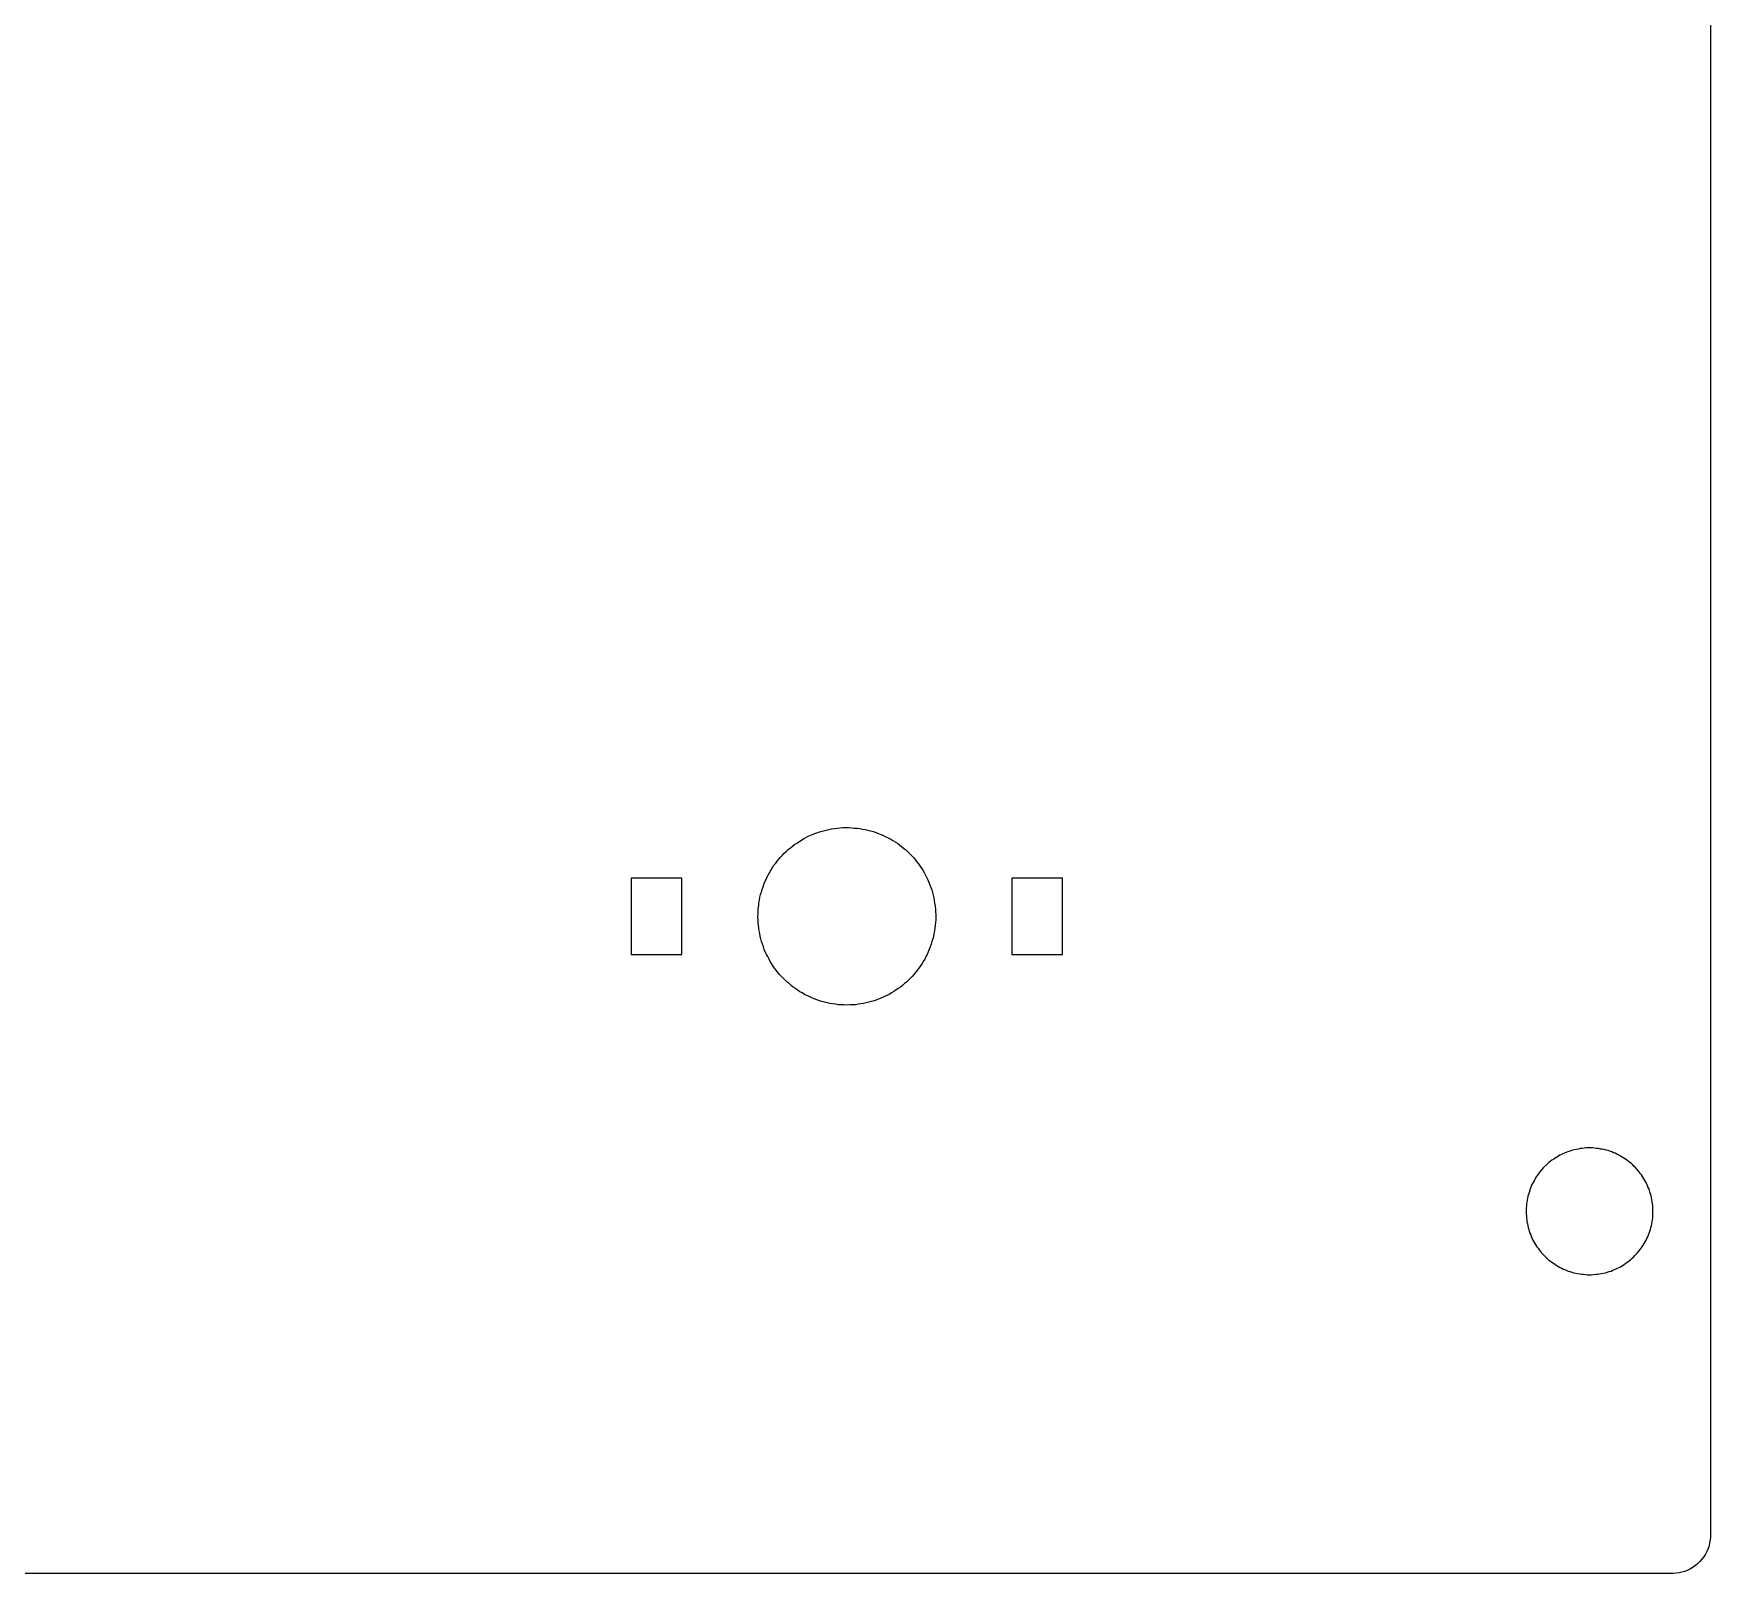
# Model space of a CAD drawing. Extents: x 14 to 160, y 773 to 1209.
# Drawn here: x 93.9 to 159.9, y 961.6 to 1022.3 of the extents above; entities that cross this region are included whole.
import ezdxf

# ---------------------------------------------------------------- set-up
doc = ezdxf.new("R2010")
doc.units = 0

msp = doc.modelspace()

# ---------------------------------------------------------------- linework, layer by layer
at = {"layer": 'Bottom'}
for p, q in [((159.88154, 1207.179593), (159.881, 963.093)), ((123.925206, 990.391634), (124.19178, 990.562769)), ((124.19178, 990.562769), (124.290164, 990.613475)), ((124.290164, 990.613475), (124.37902, 990.661017)), ((124.37902, 990.661017), (124.575782, 990.743413)), ((124.575782, 990.743413), (124.67099, 990.781463)), ((124.67099, 990.781463), (124.778888, 990.816349)), ((124.778888, 990.816349), (124.874096, 990.848071)), ((124.874096, 990.848071), (124.981994, 990.879792)), ((124.981994, 990.879792), (125.086724, 990.905105)), ((125.086724, 990.905105), (125.191446, 990.927253)), ((125.191446, 990.927253), (125.299344, 990.952566)), ((125.299344, 990.952566), (125.410419, 990.968386)), ((125.410419, 990.968386), (125.518326, 990.977878)), ((125.518326, 990.977878), (125.629393, 990.993699)), ((125.629393, 990.993699), (125.7373, 991.000189)), ((125.7373, 991.000189), (125.963, 991)), ((125.963, 991), (126.077252, 990.99351)), ((126.077252, 990.99351), (126.191495, 990.984017)), ((126.191495, 990.984017), (126.296225, 990.977527)), ((126.296225, 990.977527), (126.410468, 990.961707)), ((126.410468, 990.961707), (126.518366, 990.945886)), ((126.518366, 990.945886), (126.623096, 990.926902)), ((126.623096, 990.926902), (126.727826, 990.904754)), ((126.727826, 990.904754), (126.832548, 990.873032)), ((126.832548, 990.873032), (126.940455, 990.847719)), ((126.940455, 990.847719), (127.035655, 990.806505)), ((127.035655, 990.806505), (127.143562, 990.774783)), ((127.143562, 990.774783), (127.238762, 990.733569)), ((127.238762, 990.733569), (127.337147, 990.692355)), ((127.337147, 990.692355), (127.435524, 990.644813)), ((127.435524, 990.644813), (127.524387, 990.594107)), ((127.524387, 990.594107), (127.622764, 990.546565)), ((127.622764, 990.546565), (127.711619, 990.499023)), ((127.711619, 990.499023), (127.889337, 990.38493)), ((123.227038, 989.761125), (123.290489, 989.840389)), ((123.290489, 989.840389), (123.363445, 989.922784)), ((123.363445, 989.922784), (123.436482, 989.995639)), ((123.436482, 989.995639), (123.518992, 990.068494)), ((123.518992, 990.068494), (123.591948, 990.13502)), ((123.591948, 990.13502), (123.674458, 990.207875)), ((123.674458, 990.207875), (123.753832, 990.271237)), ((123.753832, 990.271237), (123.836342, 990.337764)), ((123.836342, 990.337764), (123.925206, 990.391634)), ((127.889337, 990.38493), (127.971855, 990.318403)), ((127.971855, 990.318403), (128.051148, 990.255041)), ((128.051148, 990.255041), (128.133667, 990.188514)), ((128.133667, 990.188514), (128.216177, 990.125152)), ((128.216177, 990.125152), (128.295551, 990.052297)), ((128.295551, 990.052297), (128.441536, 989.906515)), ((128.441536, 989.906515), (128.514573, 989.82412)), ((128.514573, 989.82412), (128.581192, 989.744856)), ((122.811376, 989.152618), (122.862153, 989.250858)), ((122.862153, 989.250858), (122.916098, 989.339598)), ((122.916098, 989.339598), (123.03035, 989.51707)), ((123.03035, 989.51707), (123.096969, 989.599465)), ((123.096969, 989.599465), (123.160419, 989.678729)), ((123.160419, 989.678729), (123.227038, 989.761125)), ((128.581192, 989.744856), (128.644642, 989.66246)), ((128.644642, 989.66246), (128.711261, 989.580057)), ((128.711261, 989.580057), (128.774712, 989.500793)), ((128.774712, 989.500793), (128.888955, 989.323321)), ((128.888955, 989.323321), (128.936563, 989.231417)), ((128.936563, 989.231417), (128.993677, 989.136341)), ((119.409, 989.007), (117.41, 989.007)), ((117.41, 989.007), (117.41, 986.012)), ((119.409, 986.012), (119.409, 989.007)), ((122.535151, 988.461748), (122.566917, 988.566324)), ((122.566917, 988.566324), (122.601851, 988.674081)), ((122.601851, 988.674081), (122.633617, 988.769149)), ((122.633617, 988.769149), (122.674888, 988.867398)), ((122.674888, 988.867398), (122.722496, 988.965638)), ((122.722496, 988.965638), (122.763768, 989.063886)), ((122.763768, 989.063886), (122.811376, 989.152618)), ((128.993677, 989.136341), (129.034948, 989.047601)), ((129.034948, 989.047601), (129.082556, 988.949361)), ((129.082556, 988.949361), (129.165075, 988.752872)), ((129.165075, 988.752872), (129.206346, 988.648296)), ((129.206346, 988.648296), (129.238112, 988.550047)), ((129.238112, 988.550047), (129.263459, 988.445471)), ((134.388, 989.007), (132.389, 989.007)), ((132.389, 989.007), (132.389, 986.012)), ((134.388, 986.012), (134.388, 989.007)), ((122.414505, 987.821585), (122.430348, 987.93567)), ((122.430348, 987.93567), (122.436847, 988.040255)), ((122.436847, 988.040255), (122.462195, 988.144831)), ((122.462195, 988.144831), (122.478037, 988.258924)), ((122.478037, 988.258924), (122.503385, 988.3635)), ((122.503385, 988.3635), (122.535151, 988.461748)), ((129.263459, 988.445471), (129.295225, 988.340886)), ((129.295225, 988.340886), (129.320573, 988.236301)), ((129.320573, 988.236301), (129.336415, 988.128552)), ((129.336415, 988.128552), (129.352258, 988.023976)), ((129.352258, 988.023976), (129.3681, 987.909883)), ((129.3681, 987.909883), (129.383942, 987.805298)), ((122.398501, 987.489093), (122.405, 987.603178)), ((122.405, 987.375), (122.398501, 987.489093)), ((122.404635, 987.260567), (122.405, 987.375)), ((122.420478, 987.155982), (122.404635, 987.260567)), ((122.405, 987.717), (122.414505, 987.821585)), ((122.405, 987.603178), (122.405, 987.717)), ((129.383495, 987.260915), (129.376995, 987.15633)), ((129.393, 987.375), (129.383495, 987.260915)), ((129.383942, 987.805298), (129.384, 987.692)), ((129.384, 987.692), (129.393505, 987.577907)), ((129.393505, 987.577907), (129.393, 987.375)), ((122.429983, 987.041897), (122.420478, 987.155982)), ((122.445825, 986.937312), (122.429983, 987.041897)), ((122.471173, 986.832736), (122.445825, 986.937312)), ((122.487015, 986.718643), (122.471173, 986.832736)), ((122.518781, 986.620403), (122.487015, 986.718643)), ((122.544129, 986.515818), (122.518781, 986.620403)), ((129.278692, 986.620751), (129.246926, 986.516166)), ((129.304039, 986.718991), (129.278692, 986.620751)), ((129.3263, 986.833084), (129.304039, 986.718991)), ((129.342142, 986.93766), (129.3263, 986.833084)), ((129.361153, 987.042245), (129.342142, 986.93766)), ((129.376995, 987.15633), (129.361153, 987.042245)), ((117.41, 986.012), (119.409, 986.012)), ((122.575895, 986.411233), (122.544129, 986.515818)), ((122.617166, 986.312993), (122.575895, 986.411233)), ((122.648932, 986.208408), (122.617166, 986.312993)), ((122.690203, 986.110168), (122.648932, 986.208408)), ((122.737812, 986.011928), (122.690203, 986.110168)), ((122.78542, 985.923188), (122.737812, 986.011928)), ((122.836197, 985.824948), (122.78542, 985.923188)), ((129.008803, 985.923535), (128.961195, 985.825295)), ((129.05958, 986.012275), (129.008803, 985.923535)), ((129.100851, 986.110515), (129.05958, 986.012275)), ((129.138954, 986.208756), (129.100851, 986.110515)), ((129.180225, 986.313341), (129.138954, 986.208756)), ((129.211991, 986.411581), (129.180225, 986.313341)), ((129.246926, 986.516166), (129.211991, 986.411581)), ((132.389, 986.012), (134.388, 986.012)), ((122.883805, 985.736208), (122.836197, 985.824948)), ((123.055178, 985.470005), (122.883805, 985.736208)), ((123.118628, 985.387609), (123.055178, 985.470005)), ((123.185247, 985.305206), (123.118628, 985.387609)), ((123.248698, 985.225942), (123.185247, 985.305206)), ((123.321654, 985.143538), (123.248698, 985.225942)), ((128.539221, 985.226289), (128.466183, 985.143885)), ((128.602671, 985.305553), (128.539221, 985.226289)), ((128.66929, 985.387956), (128.602671, 985.305553)), ((128.732741, 985.470352), (128.66929, 985.387956)), ((128.79936, 985.559084), (128.732741, 985.470352)), ((128.856473, 985.647823), (128.79936, 985.559084)), ((128.904081, 985.736555), (128.856473, 985.647823)), ((128.961195, 985.825295), (128.904081, 985.736555)), ((123.39461, 985.070683), (123.321654, 985.143538)), ((123.470734, 984.997829), (123.39461, 985.070683)), ((123.54369, 984.924974), (123.470734, 984.997829)), ((123.623064, 984.861611), (123.54369, 984.924974)), ((123.705582, 984.788757), (123.623064, 984.861611)), ((123.784875, 984.72223), (123.705582, 984.788757)), ((123.876907, 984.665196), (123.784875, 984.72223)), ((123.956281, 984.601833), (123.876907, 984.665196)), ((124.045144, 984.544799), (123.956281, 984.601833)), ((124.133999, 984.494093), (124.045144, 984.544799)), ((127.742612, 984.545146), (127.653748, 984.49444)), ((127.831467, 984.60218), (127.742612, 984.545146)), ((127.92033, 984.665543), (127.831467, 984.60218)), ((128.00284, 984.722577), (127.92033, 984.665543)), ((128.08535, 984.789104), (128.00284, 984.722577)), ((128.164724, 984.861959), (128.08535, 984.789104)), ((128.247234, 984.925321), (128.164724, 984.861959)), ((128.32019, 984.998176), (128.247234, 984.925321)), ((128.399564, 985.07103), (128.32019, 984.998176)), ((128.466183, 985.143885), (128.399564, 985.07103)), ((124.232376, 984.437059), (124.133999, 984.494093)), ((124.321239, 984.389517), (124.232376, 984.437059)), ((124.419616, 984.348303), (124.321239, 984.389517)), ((124.518001, 984.30076), (124.419616, 984.348303)), ((124.613201, 984.259546), (124.518001, 984.30076)), ((124.711586, 984.227825), (124.613201, 984.259546)), ((124.816308, 984.186611), (124.711586, 984.227825)), ((124.914693, 984.154889), (124.816308, 984.186611)), ((125.019415, 984.129576), (124.914693, 984.154889)), ((125.127322, 984.104264), (125.019415, 984.129576)), ((125.232044, 984.082115), (125.127322, 984.104264)), ((125.346296, 984.066295), (125.232044, 984.082115)), ((125.451018, 984.050475), (125.346296, 984.066295)), ((125.555748, 984.03149), (125.451018, 984.050475)), ((125.67, 984.025), (125.555748, 984.03149)), ((125.784748, 984.024492), (125.67, 984.025)), ((125.899, 984.015), (125.784748, 984.024492)), ((126.013, 984.025), (125.898757, 984.015508)), ((126.117758, 984.025185), (126.013, 984.025)), ((126.232001, 984.031675), (126.117758, 984.025185)), ((126.346253, 984.050659), (126.232001, 984.031675)), ((126.555705, 984.082381), (126.346253, 984.050659)), ((126.663603, 984.10453), (126.555705, 984.082381)), ((126.873055, 984.155236), (126.663603, 984.10453)), ((126.977785, 984.186958), (126.873055, 984.155236)), ((127.076161, 984.228172), (126.977785, 984.186958)), ((127.174546, 984.259893), (127.076161, 984.228172)), ((127.279268, 984.301107), (127.174546, 984.259893)), ((127.377653, 984.34865), (127.279268, 984.301107)), ((127.466508, 984.389864), (127.377653, 984.34865)), ((127.564893, 984.437406), (127.466508, 984.389864)), ((127.653748, 984.49444), (127.564893, 984.437406)), ((153.699558, 977.945893), (153.642445, 977.907843)), ((153.766177, 977.987107), (153.699558, 977.945893)), ((153.829628, 978.028321), (153.766177, 977.987107)), ((153.896247, 978.069535), (153.829628, 978.028321)), ((153.959697, 978.110749), (153.896247, 978.069535)), ((154.026316, 978.142471), (153.959697, 978.110749)), ((154.099272, 978.174193), (154.026316, 978.142471)), ((154.162723, 978.199505), (154.099272, 978.174193)), ((154.235679, 978.231227), (154.162723, 978.199505)), ((154.308716, 978.25654), (154.235679, 978.231227)), ((154.381672, 978.278688), (154.308716, 978.25654)), ((154.454628, 978.304001), (154.381672, 978.278688)), ((154.600613, 978.335722), (154.454628, 978.304001)), ((154.683123, 978.351543), (154.600613, 978.335722)), ((154.75616, 978.370527), (154.683123, 978.351543)), ((154.83867, 978.377017), (154.75616, 978.370527)), ((154.918044, 978.38651), (154.83867, 978.377017)), ((154.991, 978.393), (154.918044, 978.38651)), ((155.234923, 978.393502), (154.991, 978.393)), ((155.317433, 978.387012), (155.234923, 978.393502)), ((155.396807, 978.377519), (155.317433, 978.387012)), ((155.469763, 978.371029), (155.396807, 978.377519)), ((155.552281, 978.352045), (155.469763, 978.371029)), ((155.625237, 978.345554), (155.552281, 978.352045)), ((155.698193, 978.329734), (155.625237, 978.345554)), ((155.780711, 978.304421), (155.698193, 978.329734)), ((155.853667, 978.288601), (155.780711, 978.304421)), ((155.926623, 978.263289), (155.853667, 978.288601)), ((155.99966, 978.24114), (155.926623, 978.263289)), ((156.06311, 978.206254), (155.99966, 978.24114)), ((156.136148, 978.184106), (156.06311, 978.206254)), ((156.202767, 978.14922), (156.136148, 978.184106)), ((156.275723, 978.11117), (156.202767, 978.14922)), ((156.339173, 978.076284), (156.275723, 978.11117)), ((156.405792, 978.038234), (156.339173, 978.076284)), ((156.469243, 977.99702), (156.405792, 978.038234)), ((156.535862, 977.955806), (156.469243, 977.99702)), ((156.592975, 977.914592), (156.535862, 977.955806)), ((153.068059, 977.31523), (153.026787, 977.258196)), ((153.115667, 977.378592), (153.068059, 977.31523)), ((153.156938, 977.435627), (153.115667, 977.378592)), ((153.252138, 977.54972), (153.156938, 977.435627)), ((153.302915, 977.606754), (153.252138, 977.54972)), ((153.464767, 977.768381), (153.302915, 977.606754)), ((153.521881, 977.815923), (153.464767, 977.768381)), ((153.578994, 977.857137), (153.521881, 977.815923)), ((153.642445, 977.907843), (153.578994, 977.857137)), ((156.650089, 977.86705), (156.592975, 977.914592)), ((156.713539, 977.825836), (156.650089, 977.86705)), ((156.770653, 977.778294), (156.713539, 977.825836)), ((156.827766, 977.727588), (156.770653, 977.778294)), ((156.875375, 977.670553), (156.827766, 977.727588)), ((156.932488, 977.623011), (156.875375, 977.670553)), ((156.983265, 977.565977), (156.932488, 977.623011)), ((157.078473, 977.451892), (156.983265, 977.565977)), ((157.119745, 977.38853), (157.078473, 977.451892)), ((157.167353, 977.331495), (157.119745, 977.38853)), ((157.208624, 977.264969), (157.167353, 977.331495)), ((152.741057, 976.640408), (152.718877, 976.567553)), ((152.791833, 976.786182), (152.741057, 976.640408)), ((152.814013, 976.852708), (152.791833, 976.786182)), ((152.845778, 976.925563), (152.814013, 976.852708)), ((152.880713, 976.988925), (152.845778, 976.925563)), ((152.912479, 977.06178), (152.880713, 976.988925)), ((152.95375, 977.128307), (152.912479, 977.06178)), ((152.985516, 977.191669), (152.95375, 977.128307)), ((153.026787, 977.258196), (152.985516, 977.191669)), ((157.249895, 977.207934), (157.208624, 977.264969)), ((157.291167, 977.144572), (157.249895, 977.207934)), ((157.322933, 977.071717), (157.291167, 977.144572)), ((157.364204, 977.005191), (157.322933, 977.071717)), ((157.39597, 976.941828), (157.364204, 977.005191)), ((157.421317, 976.868973), (157.39597, 976.941828)), ((157.453083, 976.802447), (157.421317, 976.868973)), ((157.478431, 976.729592), (157.453083, 976.802447)), ((157.50061, 976.656738), (157.478431, 976.729592)), ((157.525958, 976.583883), (157.50061, 976.656738)), ((152.626748, 976.02567), (152.626, 975.807)), ((152.636253, 976.104934), (152.626748, 976.02567)), ((152.642753, 976.187329), (152.636253, 976.104934)), ((152.652258, 976.260184), (152.642753, 976.187329)), ((152.668101, 976.34258), (152.652258, 976.260184)), ((152.677606, 976.415434), (152.668101, 976.34258)), ((152.699866, 976.494698), (152.677606, 976.415434)), ((152.718877, 976.567553), (152.699866, 976.494698)), ((157.5418, 976.511028), (157.525958, 976.583883)), ((157.557643, 976.431764), (157.5418, 976.511028)), ((157.573485, 976.35891), (157.557643, 976.431764)), ((157.592496, 976.276514), (157.573485, 976.35891)), ((157.598995, 976.203659), (157.592496, 976.276514)), ((157.608501, 976.121264), (157.598995, 976.203659)), ((157.615, 976.042), (157.608501, 976.121264)), ((157.61482, 975.724601), (157.615, 976.042)), ((152.626, 975.807), (152.636, 975.725)), ((152.636, 975.725), (152.636, 975.643)), ((152.636, 975.643), (152.651842, 975.563736)), ((152.651842, 975.563736), (152.661348, 975.490881)), ((152.661348, 975.490881), (152.67719, 975.408478)), ((152.67719, 975.408478), (152.708956, 975.262704)), ((157.535364, 975.261974), (157.557625, 975.334829)), ((157.557625, 975.334829), (157.573467, 975.407684)), ((157.573467, 975.407684), (157.582972, 975.490087)), ((157.582972, 975.490087), (157.598815, 975.562942)), ((157.598815, 975.562942), (157.60832, 975.642206)), ((157.60832, 975.642206), (157.61482, 975.724601)), ((152.708956, 975.262704), (152.734304, 975.189849)), ((152.734304, 975.189849), (152.750146, 975.116994)), ((152.750146, 975.116994), (152.772325, 975.04414)), ((152.772325, 975.04414), (152.80726, 974.971285)), ((152.80726, 974.971285), (152.829439, 974.89843)), ((152.829439, 974.89843), (152.864373, 974.831904)), ((152.864373, 974.831904), (152.896139, 974.768541)), ((152.896139, 974.768541), (152.937411, 974.695687)), ((152.937411, 974.695687), (152.969176, 974.62916)), ((157.275144, 974.628431), (157.313247, 974.694957)), ((157.313247, 974.694957), (157.348181, 974.767812)), ((157.348181, 974.767812), (157.379947, 974.831174)), ((157.379947, 974.831174), (157.411713, 974.897701)), ((157.411713, 974.897701), (157.437061, 974.970556)), ((157.437061, 974.970556), (157.468826, 975.04341)), ((157.468826, 975.04341), (157.494174, 975.116265)), ((157.494174, 975.116265), (157.516353, 975.18912)), ((157.516353, 975.18912), (157.535364, 975.261974)), ((152.969176, 974.62916), (153.010448, 974.565798)), ((153.010448, 974.565798), (153.048551, 974.508763)), ((153.048551, 974.508763), (153.099327, 974.445401)), ((153.099327, 974.445401), (153.140599, 974.388366)), ((153.140599, 974.388366), (153.188207, 974.32184)), ((153.188207, 974.32184), (153.235815, 974.264806)), ((153.235815, 974.264806), (153.286592, 974.217264)), ((153.286592, 974.217264), (153.3342, 974.160229)), ((153.3342, 974.160229), (153.438922, 974.055653)), ((153.438922, 974.055653), (153.496035, 974.004947)), ((153.496035, 974.004947), (153.562654, 973.957405)), ((156.630865, 973.909141), (156.745116, 974.004217)), ((156.745116, 974.004217), (156.80223, 974.054923)), ((156.80223, 974.054923), (156.859344, 974.102466)), ((156.859344, 974.102466), (156.906952, 974.1595)), ((156.906952, 974.1595), (156.957729, 974.216534)), ((156.957729, 974.216534), (157.014842, 974.264076)), ((157.014842, 974.264076), (157.056114, 974.321111)), ((157.056114, 974.321111), (157.103722, 974.387637)), ((157.103722, 974.387637), (157.15133, 974.444671)), ((157.15133, 974.444671), (157.192601, 974.508034)), ((157.192601, 974.508034), (157.233873, 974.565068)), ((157.233873, 974.565068), (157.275144, 974.628431)), ((153.562654, 973.957405), (153.619768, 973.909863)), ((153.619768, 973.909863), (153.676882, 973.868649)), ((153.676882, 973.868649), (153.740332, 973.827435)), ((153.740332, 973.827435), (153.806951, 973.786221)), ((153.806951, 973.786221), (153.870402, 973.745007)), ((153.870402, 973.745007), (153.937021, 973.706957)), ((153.937021, 973.706957), (154.000471, 973.672071)), ((154.000471, 973.672071), (154.063922, 973.640349)), ((154.063922, 973.640349), (154.140046, 973.608627)), ((154.140046, 973.608627), (154.203497, 973.583315)), ((154.203497, 973.583315), (154.276452, 973.551593)), ((154.276452, 973.551593), (154.34949, 973.526281)), ((154.34949, 973.526281), (154.422446, 973.504132)), ((154.422446, 973.504132), (154.495401, 973.485148)), ((154.495401, 973.485148), (154.57792, 973.469327)), ((154.57792, 973.469327), (154.723897, 973.437606)), ((154.723897, 973.437606), (154.803271, 973.431115)), ((154.803271, 973.431115), (154.885781, 973.421623)), ((154.885781, 973.421623), (154.958818, 973.412131)), ((154.958818, 973.412131), (155.041328, 973.405641)), ((155.041328, 973.405641), (155.121, 973.405)), ((155.121, 973.405), (155.203, 973.405)), ((155.203, 973.405), (155.282374, 973.41149)), ((155.282374, 973.41149), (155.364892, 973.420983)), ((155.364892, 973.420983), (155.437848, 973.430475)), ((155.437848, 973.430475), (155.520358, 973.436965)), ((155.520358, 973.436965), (155.593396, 973.452785)), ((155.593396, 973.452785), (155.672688, 973.468606)), ((155.672688, 973.468606), (155.745726, 973.484426)), ((155.745726, 973.484426), (155.818682, 973.50341)), ((155.818682, 973.50341), (155.891637, 973.525559)), ((155.891637, 973.525559), (155.967762, 973.550871)), ((155.967762, 973.550871), (156.040718, 973.582593)), ((156.040718, 973.582593), (156.104168, 973.607906)), ((156.104168, 973.607906), (156.177205, 973.639628)), ((156.177205, 973.639628), (156.243824, 973.671349)), ((156.243824, 973.671349), (156.31678, 973.706235)), ((156.31678, 973.706235), (156.380231, 973.744285)), ((156.380231, 973.744285), (156.44685, 973.785499)), ((156.44685, 973.785499), (156.500795, 973.826713)), ((156.500795, 973.826713), (156.567414, 973.867927)), ((156.567414, 973.867927), (156.630865, 973.909141)), ((159.849315, 962.848978), (159.827136, 962.734885)), ((159.865158, 962.972571), (159.849315, 962.848978)), ((159.881, 963.093), (159.865158, 962.972571)), ((159.468531, 962.120074), (159.386021, 962.037678)), ((159.547905, 962.208806), (159.468531, 962.120074)), ((159.624029, 962.307054), (159.547905, 962.208806)), ((159.68748, 962.41163), (159.624029, 962.307054)), ((159.735088, 962.516215), (159.68748, 962.41163)), ((159.785865, 962.623964), (159.735088, 962.516215)), ((159.827136, 962.734885), (159.785865, 962.623964)), ((158.411743, 961.64793), (15.4564, 961.648)), ((158.525986, 961.657423), (158.411743, 961.64793)), ((158.646583, 961.673243), (158.525986, 961.657423)), ((158.760826, 961.698555), (158.646583, 961.673243)), ((158.875078, 961.730277), (158.760826, 961.698555)), ((158.989321, 961.777819), (158.875078, 961.730277)), ((159.094051, 961.828525), (158.989321, 961.777819)), ((159.198781, 961.891888), (159.094051, 961.828525)), ((159.297157, 961.958415), (159.198781, 961.891888)), ((159.386021, 962.037678), (159.297157, 961.958415))]:
    msp.add_line(p, q, dxfattribs=at)

doc.saveas('drawing.dxf')
